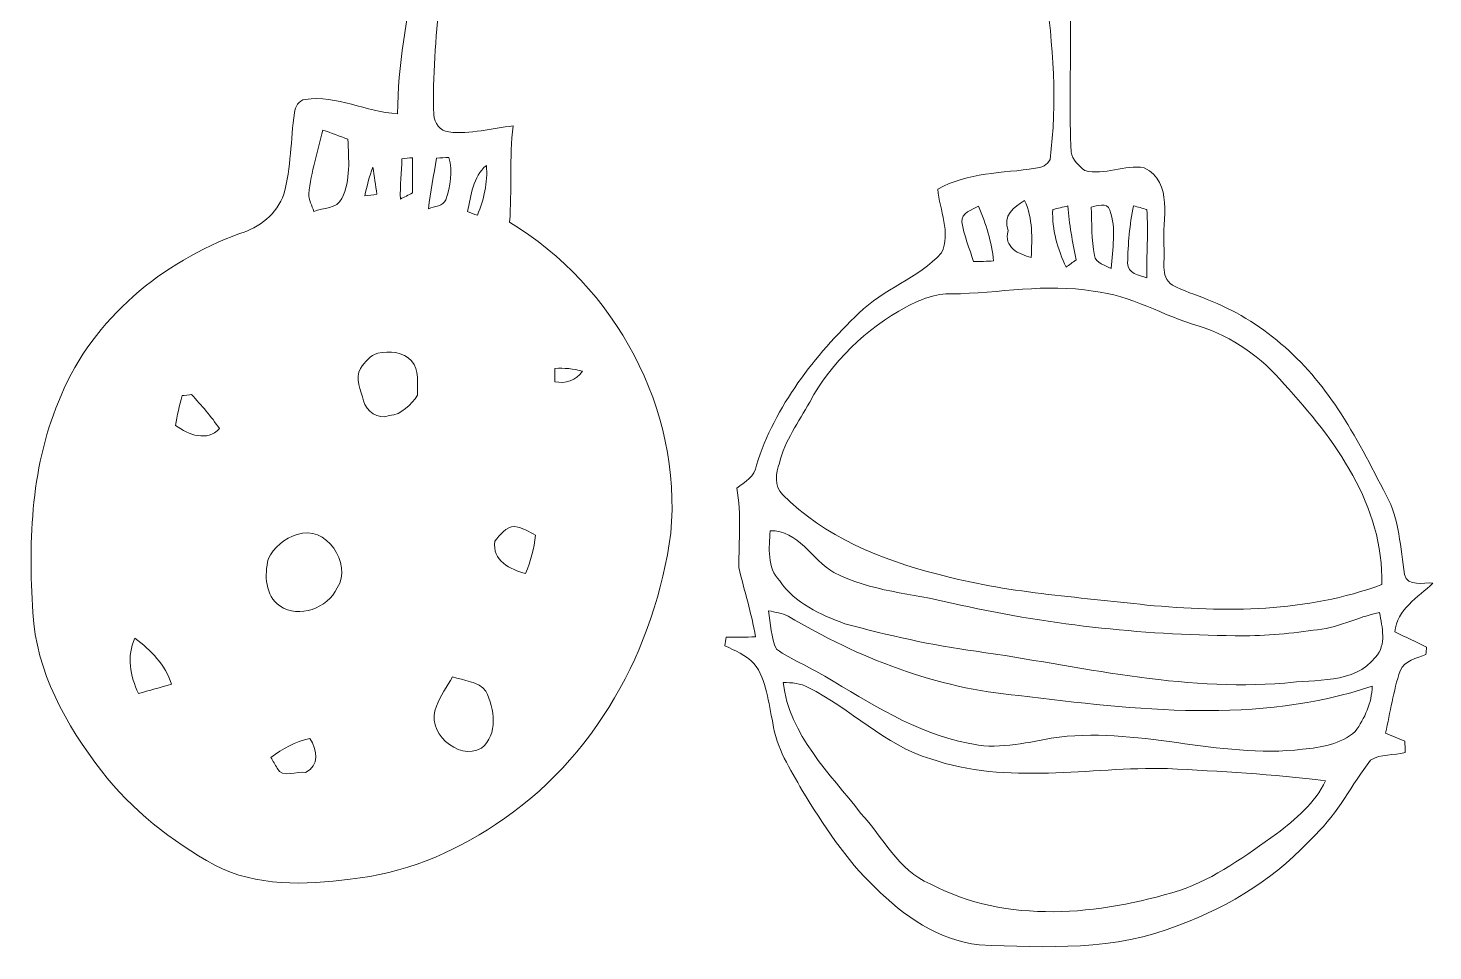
# Model space of a CAD drawing. Header units: centimetres. Extents: x -13 to 13, y -16.3 to 16.4.
# Drawn here: x -8.75 to 9.62, y -16.32 to -4.26 of the extents above; entities that cross this region are included whole.
import ezdxf

# ---------------------------------------------------------------- set-up
doc = ezdxf.new("R2010")
doc.units = ezdxf.units.CM
doc.header["$MEASUREMENT"] = 0
doc.layers.add('Layer 1', color=7, linetype='Continuous')

msp = doc.modelspace()

# ---------------------------------------------------------------- linework, layer by layer
at = {"layer": 'Layer 1', "color": 251, "lineweight": 9}
for points, knots in [([(-2.2576, 0.53988), (-1.97397, 0.66935), (-1.76513, 0.37584), (-1.67482, 0.149), (-1.67482, 0.149), (-1.46244, -0.52974), (-1.35555, -1.25082), (-1.41658, -1.96202), (-1.41658, -1.96202), (-1.46315, -2.44639), (-1.78241, -2.95615), (-2.30064, -3.02141), (-2.30064, -3.02141), (-2.34404, -2.95897), (-2.38778, -2.89688), (-2.43188, -2.8355), (-2.43188, -2.8355), (-2.24102, -2.56104), (-1.91929, -2.38077), (-1.81169, -2.05198), (-1.81169, -2.05198), (-1.69951, -1.48824), (-1.7549, -0.90051), (-1.88578, -0.34454), (-1.88578, -0.34454), (-1.9267, -0.15897), (-2.02301, 0.00789), (-2.10909, 0.1744), (-2.10909, 0.1744), (-2.38425, 0.02659), (-2.63014, -0.19249), (-2.74444, -0.48988), (-2.74444, -0.48988), (-3.0069, -1.09595), (-3.12544, -1.75635), (-3.18259, -2.41146), (-3.18259, -2.41146), (-3.28242, -3.40488), (-3.47822, -4.39301), (-3.44435, -5.39596), (-3.44435, -5.39596), (-3.44117, -5.50426), (-3.36004, -5.60868), (-3.24891, -5.62174), (-3.24891, -5.62174), (-2.96528, -5.65384), (-2.68694, -5.572), (-2.40683, -5.54236), (-2.40683, -5.54236), (-2.45692, -5.96076), (-2.422, -6.38268), (-2.45269, -6.80178), (-2.45269, -6.80178), (-1.0758, -7.63081), (-0.19315, -9.24935), (-0.34661, -10.86402), (-0.34661, -10.86402), (-0.54275, -12.37108), (-1.34744, -13.83405), (-2.63684, -14.67155), (-2.63684, -14.67155), (-3.20199, -15.05255), (-3.85498, -15.31572), (-4.53549, -15.38486), (-4.53549, -15.38486), (-5.12498, -15.46459), (-5.76563, -15.48611), (-6.3082, -15.20459), (-6.3082, -15.20459), (-6.8737, -14.89168), (-7.39299, -14.48422), (-7.78951, -13.97058), (-7.78951, -13.97058), (-8.2513, -13.37262), (-8.64359, -12.67306), (-8.68521, -11.90153), (-8.68521, -11.90153), (-8.74766, -10.94727), (-8.7085, -9.95173), (-8.3155, -9.0645), (-8.3155, -9.0645), (-7.89499, -8.05908), (-6.99259, -7.31895), (-5.984, -6.95065), (-5.984, -6.95065), (-5.72717, -6.87233), (-5.49222, -6.69524), (-5.40615, -6.43277), (-5.40615, -6.43277), (-5.3056, -6.08811), (-5.31725, -5.72298), (-5.26574, -5.37056), (-5.26574, -5.37056), (-5.25339, -5.2933), (-5.21424, -5.20758), (-5.12744, -5.19558), (-5.12744, -5.19558), (-4.708, -5.13596), (-4.32876, -5.36421), (-3.91672, -5.38255), (-3.91672, -5.38255), (-3.91813, -4.75073), (-3.7936, -4.12914), (-3.6733, -3.51177), (-3.6733, -3.51177), (-3.42318, -2.4806), (-3.51561, -1.38523), (-3.13496, -0.38299), (-3.13496, -0.38299), (-2.97974, 0.01883), (-2.68447, 0.4097), (-2.2576, 0.53988), (-2.2576, 0.53988), (-2.2576, 0.53988), (-2.2576, 0.53988), (-2.2576, 0.53988)], [0, 0, 0, 0, 0.03333333, 0.03333333, 0.03333333, 0.03333333, 0.06666667, 0.06666667, 0.06666667, 0.06666667, 0.1, 0.1, 0.1, 0.1, 0.13333333, 0.13333333, 0.13333333, 0.13333333, 0.16666667, 0.16666667, 0.16666667, 0.16666667, 0.2, 0.2, 0.2, 0.2, 0.23333333, 0.23333333, 0.23333333, 0.23333333, 0.26666667, 0.26666667, 0.26666667, 0.26666667, 0.3, 0.3, 0.3, 0.3, 0.33333333, 0.33333333, 0.33333333, 0.33333333, 0.36666667, 0.36666667, 0.36666667, 0.36666667, 0.4, 0.4, 0.4, 0.4, 0.43333333, 0.43333333, 0.43333333, 0.43333333, 0.46666667, 0.46666667, 0.46666667, 0.46666667, 0.5, 0.5, 0.5, 0.5, 0.53333333, 0.53333333, 0.53333333, 0.53333333, 0.56666667, 0.56666667, 0.56666667, 0.56666667, 0.6, 0.6, 0.6, 0.6, 0.63333333, 0.63333333, 0.63333333, 0.63333333, 0.66666667, 0.66666667, 0.66666667, 0.66666667, 0.7, 0.7, 0.7, 0.7, 0.73333333, 0.73333333, 0.73333333, 0.73333333, 0.76666667, 0.76666667, 0.76666667, 0.76666667, 0.8, 0.8, 0.8, 0.8, 0.83333333, 0.83333333, 0.83333333, 0.83333333, 0.86666667, 0.86666667, 0.86666667, 0.86666667, 0.9, 0.9, 0.9, 0.9, 0.93333333, 0.93333333, 0.93333333, 0.93333333, 1, 1, 1, 1]), ([(2.39836, -0.41192), (2.95646, -0.29197), (3.46552, -0.62605), (3.85251, -0.988), (3.85251, -0.988), (4.38592, -1.49036), (4.67167, -2.20685), (4.78173, -2.91981), (4.78173, -2.91981), (4.94789, -3.90018), (4.84065, -4.89784), (4.88827, -5.88526), (4.88827, -5.88526), (4.90344, -5.98827), (4.99022, -6.062), (5.06537, -6.12621), (5.06537, -6.12621), (5.32078, -6.19394), (5.58889, -6.04648), (5.8443, -6.08917), (5.8443, -6.08917), (6.232, -6.28037), (6.07502, -6.77179), (6.10042, -7.11046), (6.10042, -7.11046), (6.12405, -7.27415), (6.03868, -7.51757), (6.21189, -7.62199), (6.21189, -7.62199), (6.35406, -7.70242), (6.51422, -7.74546), (6.66451, -7.80967), (6.66451, -7.80967), (7.37289, -8.07813), (7.96272, -8.60871), (8.37195, -9.23983), (8.37195, -9.23983), (8.61502, -9.59754), (8.80586, -9.98701), (9.00659, -10.36942), (9.00659, -10.36942), (9.18299, -10.6841), (9.18934, -11.0584), (9.24649, -11.40553), (9.24649, -11.40553), (9.28671, -11.57275), (9.49343, -11.50713), (9.6169, -11.51665), (9.6169, -11.51665), (9.4264, -11.7061), (9.14348, -11.85638), (9.11843, -12.15659), (9.11843, -12.15659), (9.25637, -12.2208), (9.39642, -12.28536), (9.53365, -12.35309), (9.53365, -12.35309), (9.53083, -12.38519), (9.52836, -12.41765), (9.52624, -12.45081), (9.52624, -12.45081), (9.40735, -12.49985), (9.24261, -12.52666), (9.18757, -12.66353), (9.18757, -12.66353), (9.10009, -12.92812), (9.05952, -13.20611), (8.99672, -13.47739), (8.99672, -13.47739), (9.08033, -13.51373), (9.16535, -13.5483), (9.25037, -13.58252), (9.25037, -13.58252), (9.25143, -13.63191), (9.25284, -13.68165), (9.2546, -13.73175), (9.2546, -13.73175), (9.10608, -13.77267), (8.93393, -13.7455), (8.80128, -13.83158), (8.80128, -13.83158), (8.55539, -14.1512), (8.37619, -14.52479), (8.08056, -14.80631), (8.08056, -14.80631), (7.59478, -15.34006), (6.97495, -15.74223), (6.29727, -15.98776), (6.29727, -15.98776), (5.47141, -16.32431), (4.55701, -16.28198), (3.68424, -16.24564), (3.68424, -16.24564), (3.15261, -16.18461), (2.69435, -15.86746), (2.32745, -15.49563), (2.32745, -15.49563), (1.93763, -15.13227), (1.65154, -14.67684), (1.37142, -14.22846), (1.37142, -14.22846), (1.21867, -13.94659), (1.02887, -13.67213), (0.98866, -13.34581), (0.98866, -13.34581), (0.92551, -13.08228), (0.91493, -12.78842), (0.74101, -12.56652), (0.74101, -12.56652), (0.63517, -12.45857), (0.49583, -12.39966), (0.36177, -12.33616), (0.36177, -12.33616), (0.36706, -12.29876), (0.37271, -12.26137), (0.37835, -12.22468), (0.37835, -12.22468), (0.5057, -12.22397), (0.63447, -12.22609), (0.76217, -12.21903), (0.76217, -12.21903), (0.71067, -11.91177), (0.61189, -11.61508), (0.54557, -11.31169), (0.54557, -11.31169), (0.54063, -10.96632), (0.58085, -10.61778), (0.51699, -10.27558), (0.51699, -10.27558), (0.62283, -10.19621), (0.75512, -10.126), (0.77346, -9.97713), (0.77346, -9.97713), (1.01582, -9.19996), (1.53406, -8.54803), (2.1119, -7.98993), (2.1119, -7.98993), (2.43187, -7.6742), (2.89014, -7.53626), (3.19282, -7.20218), (3.19282, -7.20218), (3.31876, -6.94324), (3.16636, -6.64091), (3.14626, -6.36998), (3.14626, -6.36998), (3.53325, -6.14597), (3.99327, -6.1636), (4.42118, -6.09658), (4.42118, -6.09658), (4.49492, -6.08529), (4.58206, -6.05742), (4.61134, -5.98087), (4.61134, -5.98087), (4.71294, -5.2365), (4.64521, -4.48332), (4.55454, -3.74179), (4.55454, -3.74179), (4.44236, -3.06763), (4.30866, -2.38147), (3.9841, -1.77258), (3.9841, -1.77258), (3.75444, -1.37182), (3.444, -0.994), (3.01291, -0.80174), (3.01291, -0.80174), (2.86791, -0.74388), (2.68129, -0.60665), (2.52712, -0.7153), (2.52712, -0.7153), (2.13942, -1.121), (2.06357, -1.71896), (2.02794, -2.25483), (2.02794, -2.25483), (2.0798, -2.79422), (2.3726, -3.26236), (2.56487, -3.75766), (2.56487, -3.75766), (2.45833, -3.77318), (2.35003, -3.80282), (2.24278, -3.79329), (2.24278, -3.79329), (2.05581, -3.70898), (1.89707, -3.54105), (1.8646, -3.33397), (1.8646, -3.33397), (1.73619, -2.60655), (1.60955, -1.83502), (1.83145, -1.11359), (1.83145, -1.11359), (1.94645, -0.83842), (2.09991, -0.52198), (2.39836, -0.41192), (2.39836, -0.41192), (2.39836, -0.41192), (2.39836, -0.41192), (2.39836, -0.41192)], [0, 0, 0, 0, 0.02, 0.02, 0.02, 0.02, 0.04, 0.04, 0.04, 0.04, 0.06, 0.06, 0.06, 0.06, 0.08, 0.08, 0.08, 0.08, 0.1, 0.1, 0.1, 0.1, 0.12, 0.12, 0.12, 0.12, 0.14, 0.14, 0.14, 0.14, 0.16, 0.16, 0.16, 0.16, 0.18, 0.18, 0.18, 0.18, 0.2, 0.2, 0.2, 0.2, 0.22, 0.22, 0.22, 0.22, 0.24, 0.24, 0.24, 0.24, 0.26, 0.26, 0.26, 0.26, 0.28, 0.28, 0.28, 0.28, 0.3, 0.3, 0.3, 0.3, 0.32, 0.32, 0.32, 0.32, 0.34, 0.34, 0.34, 0.34, 0.36, 0.36, 0.36, 0.36, 0.38, 0.38, 0.38, 0.38, 0.4, 0.4, 0.4, 0.4, 0.42, 0.42, 0.42, 0.42, 0.44, 0.44, 0.44, 0.44, 0.46, 0.46, 0.46, 0.46, 0.48, 0.48, 0.48, 0.48, 0.5, 0.5, 0.5, 0.5, 0.52, 0.52, 0.52, 0.52, 0.54, 0.54, 0.54, 0.54, 0.56, 0.56, 0.56, 0.56, 0.58, 0.58, 0.58, 0.58, 0.6, 0.6, 0.6, 0.6, 0.62, 0.62, 0.62, 0.62, 0.64, 0.64, 0.64, 0.64, 0.66, 0.66, 0.66, 0.66, 0.68, 0.68, 0.68, 0.68, 0.7, 0.7, 0.7, 0.7, 0.72, 0.72, 0.72, 0.72, 0.74, 0.74, 0.74, 0.74, 0.76, 0.76, 0.76, 0.76, 0.78, 0.78, 0.78, 0.78, 0.8, 0.8, 0.8, 0.8, 0.82, 0.82, 0.82, 0.82, 0.84, 0.84, 0.84, 0.84, 0.86, 0.86, 0.86, 0.86, 0.88, 0.88, 0.88, 0.88, 0.9, 0.9, 0.9, 0.9, 0.92, 0.92, 0.92, 0.92, 0.94, 0.94, 0.94, 0.94, 0.96, 0.96, 0.96, 0.96, 1, 1, 1, 1]), ([(-4.89426, -5.59634), (-4.96129, -5.87256), (-5.04596, -6.14597), (-5.07877, -6.4296), (-5.07877, -6.4296), (-5.07806, -6.51039), (-5.03714, -6.58376), (-5.01173, -6.6589), (-5.01173, -6.6589), (-4.8925, -6.61163), (-4.71012, -6.62857), (-4.64626, -6.48957), (-4.64626, -6.48957), (-4.52597, -6.2518), (-4.55877, -5.97452), (-4.56618, -5.71734), (-4.56618, -5.71734), (-4.6759, -5.67677), (-4.7849, -5.6362), (-4.89426, -5.59634), (-4.89426, -5.59634), (-4.89426, -5.59634), (-4.89426, -5.59634), (-4.89426, -5.59634)], [0, 0, 0, 0, 0.14285714, 0.14285714, 0.14285714, 0.14285714, 0.28571429, 0.28571429, 0.28571429, 0.28571429, 0.42857143, 0.42857143, 0.42857143, 0.42857143, 0.57142857, 0.57142857, 0.57142857, 0.57142857, 0.71428571, 0.71428571, 0.71428571, 0.71428571, 1, 1, 1, 1]), ([(-3.86027, -5.97416), (-3.86945, -6.14808), (-3.88532, -6.32377), (-3.88144, -6.49839), (-3.88144, -6.49839), (-3.82888, -6.47228), (-3.77631, -6.44583), (-3.7241, -6.41902), (-3.7241, -6.41902), (-3.72163, -6.2645), (-3.71916, -6.11104), (-3.72093, -5.95758), (-3.72093, -5.95758), (-3.76749, -5.96252), (-3.81406, -5.96817), (-3.86027, -5.97416), (-3.86027, -5.97416), (-3.86027, -5.97416), (-3.86027, -5.97416), (-3.86027, -5.97416)], [0, 0, 0, 0, 0.16666667, 0.16666667, 0.16666667, 0.16666667, 0.33333333, 0.33333333, 0.33333333, 0.33333333, 0.5, 0.5, 0.5, 0.5, 0.66666667, 0.66666667, 0.66666667, 0.66666667, 1, 1, 1, 1]), ([(-3.40695, -5.96252), (-3.44541, -6.18301), (-3.48774, -6.40279), (-3.5149, -6.62539), (-3.5149, -6.62539), (-3.43835, -6.58835), (-3.31982, -6.59717), (-3.28842, -6.50686), (-3.28842, -6.50686), (-3.22351, -6.33082), (-3.19599, -6.13856), (-3.24679, -5.95547), (-3.24679, -5.95547), (-3.30042, -5.95758), (-3.35369, -5.96005), (-3.40695, -5.96252), (-3.40695, -5.96252), (-3.40695, -5.96252), (-3.40695, -5.96252), (-3.40695, -5.96252)], [0, 0, 0, 0, 0.16666667, 0.16666667, 0.16666667, 0.16666667, 0.33333333, 0.33333333, 0.33333333, 0.33333333, 0.5, 0.5, 0.5, 0.5, 0.66666667, 0.66666667, 0.66666667, 0.66666667, 1, 1, 1, 1]), ([(-3.00408, -6.66137), (-2.96069, -6.6776), (-2.91695, -6.69418), (-2.87285, -6.71076), (-2.87285, -6.71076), (-2.78924, -6.50403), (-2.73527, -6.28214), (-2.75679, -6.05777), (-2.75679, -6.05777), (-2.93141, -6.21017), (-2.95752, -6.4483), (-3.00408, -6.66137), (-3.00408, -6.66137), (-3.00408, -6.66137), (-3.00408, -6.66137), (-3.00408, -6.66137)], [0, 0, 0, 0, 0.2, 0.2, 0.2, 0.2, 0.4, 0.4, 0.4, 0.4, 0.6, 0.6, 0.6, 0.6, 1, 1, 1, 1]), ([(-4.3464, -6.4557), (-4.29349, -6.449), (-4.24092, -6.44265), (-4.18765, -6.4363), (-4.18765, -6.4363), (-4.20459, -6.31777), (-4.22011, -6.19959), (-4.24092, -6.08282), (-4.24092, -6.08282), (-4.28643, -6.20382), (-4.31853, -6.3287), (-4.3464, -6.4557), (-4.3464, -6.4557), (-4.3464, -6.4557), (-4.3464, -6.4557), (-4.3464, -6.4557)], [0, 0, 0, 0, 0.2, 0.2, 0.2, 0.2, 0.4, 0.4, 0.4, 0.4, 0.6, 0.6, 0.6, 0.6, 1, 1, 1, 1]), ([(3.45811, -6.79614), (3.48457, -6.97535), (3.56147, -7.1415), (3.61122, -7.31542), (3.61122, -7.31542), (3.69906, -7.31542), (3.78654, -7.3126), (3.87439, -7.30731), (3.87439, -7.30731), (3.84758, -7.06037), (3.7742, -6.81942), (3.67577, -6.59188), (3.67577, -6.59188), (3.59358, -6.64091), (3.45211, -6.67654), (3.45811, -6.79614), (3.45811, -6.79614), (3.45811, -6.79614), (3.45811, -6.79614), (3.45811, -6.79614)], [0, 0, 0, 0, 0.16666667, 0.16666667, 0.16666667, 0.16666667, 0.33333333, 0.33333333, 0.33333333, 0.33333333, 0.5, 0.5, 0.5, 0.5, 0.66666667, 0.66666667, 0.66666667, 0.66666667, 1, 1, 1, 1]), ([(4.06348, -6.91149), (4.00068, -7.12916), (4.20353, -7.22194), (4.36616, -7.26145), (4.36616, -7.26145), (4.37639, -7.01133), (4.38839, -6.75027), (4.27973, -6.51885), (4.27973, -6.51885), (4.14073, -6.59752), (3.98834, -6.71993), (4.06348, -6.91149), (4.06348, -6.91149), (4.06348, -6.91149), (4.06348, -6.91149), (4.06348, -6.91149)], [0, 0, 0, 0, 0.2, 0.2, 0.2, 0.2, 0.4, 0.4, 0.4, 0.4, 0.6, 0.6, 0.6, 0.6, 1, 1, 1, 1]), ([(4.64732, -6.63456), (4.63286, -6.8995), (4.714, -7.15032), (4.82054, -7.38951), (4.82054, -7.38951), (4.86393, -7.35705), (4.90803, -7.3253), (4.95177, -7.2932), (4.95177, -7.2932), (4.90979, -7.05931), (4.85829, -6.82683), (4.84559, -6.58905), (4.84559, -6.58905), (4.77926, -6.60387), (4.71294, -6.61904), (4.64732, -6.63456), (4.64732, -6.63456), (4.64732, -6.63456), (4.64732, -6.63456), (4.64732, -6.63456)], [0, 0, 0, 0, 0.16666667, 0.16666667, 0.16666667, 0.16666667, 0.33333333, 0.33333333, 0.33333333, 0.33333333, 0.5, 0.5, 0.5, 0.5, 0.66666667, 0.66666667, 0.66666667, 0.66666667, 1, 1, 1, 1]), ([(5.14756, -6.60387), (5.16132, -6.81342), (5.15074, -7.02791), (5.19096, -7.2357), (5.19096, -7.2357), (5.21318, -7.338), (5.33207, -7.36199), (5.41109, -7.40679), (5.41109, -7.40679), (5.42626, -7.15456), (5.482, -6.88433), (5.39345, -6.64268), (5.39345, -6.64268), (5.35041, -6.53332), (5.23152, -6.59011), (5.14756, -6.60387), (5.14756, -6.60387), (5.14756, -6.60387), (5.14756, -6.60387), (5.14756, -6.60387)], [0, 0, 0, 0, 0.16666667, 0.16666667, 0.16666667, 0.16666667, 0.33333333, 0.33333333, 0.33333333, 0.33333333, 0.5, 0.5, 0.5, 0.5, 0.66666667, 0.66666667, 0.66666667, 0.66666667, 1, 1, 1, 1]), ([(5.70142, -6.58623), (5.65204, -6.83282), (5.63157, -7.08577), (5.62593, -7.3373), (5.62593, -7.3373), (5.62311, -7.46712), (5.77974, -7.49534), (5.8757, -7.52991), (5.8757, -7.52991), (5.87005, -7.23146), (5.89933, -6.93301), (5.87605, -6.63492), (5.87605, -6.63492), (5.81749, -6.61869), (5.75928, -6.60211), (5.70142, -6.58623), (5.70142, -6.58623), (5.70142, -6.58623), (5.70142, -6.58623), (5.70142, -6.58623)], [0, 0, 0, 0, 0.16666667, 0.16666667, 0.16666667, 0.16666667, 0.33333333, 0.33333333, 0.33333333, 0.33333333, 0.5, 0.5, 0.5, 0.5, 0.66666667, 0.66666667, 0.66666667, 0.66666667, 1, 1, 1, 1]), ([(3.32723, -7.73911), (3.11486, -7.72782), (2.9166, -7.81108), (2.73351, -7.90809), (2.73351, -7.90809), (2.20715, -8.19243), (1.75736, -8.62564), (1.46985, -9.15163), (1.46985, -9.15163), (1.32768, -9.41163), (1.14353, -9.6554), (1.07509, -9.94856), (1.07509, -9.94856), (1.03028, -10.07732), (1.00171, -10.25477), (1.11319, -10.35954), (1.11319, -10.35954), (1.66176, -10.90847), (2.40188, -11.21679), (3.14414, -11.39989), (3.14414, -11.39989), (4.0356, -11.64753), (4.96236, -11.69657), (5.87711, -11.80382), (5.87711, -11.80382), (6.90369, -11.90259), (7.96979, -11.90048), (8.94874, -11.53641), (8.94874, -11.53641), (8.97731, -10.50771), (8.3349, -9.63564), (7.67133, -8.91668), (7.67133, -8.91668), (7.37959, -8.56602), (6.99506, -8.29826), (6.56044, -8.15927), (6.56044, -8.15927), (6.0916, -8.02874), (5.66967, -7.75005), (5.17755, -7.70348), (5.17755, -7.70348), (4.5616, -7.59659), (3.94424, -7.72817), (3.32723, -7.73911), (3.32723, -7.73911), (3.32723, -7.73911), (3.32723, -7.73911), (3.32723, -7.73911)], [0, 0, 0, 0, 0.07692308, 0.07692308, 0.07692308, 0.07692308, 0.15384615, 0.15384615, 0.15384615, 0.15384615, 0.23076923, 0.23076923, 0.23076923, 0.23076923, 0.30769231, 0.30769231, 0.30769231, 0.30769231, 0.38461538, 0.38461538, 0.38461538, 0.38461538, 0.46153846, 0.46153846, 0.46153846, 0.46153846, 0.53846154, 0.53846154, 0.53846154, 0.53846154, 0.61538462, 0.61538462, 0.61538462, 0.61538462, 0.69230769, 0.69230769, 0.69230769, 0.69230769, 0.76923077, 0.76923077, 0.76923077, 0.76923077, 0.84615385, 0.84615385, 0.84615385, 0.84615385, 1, 1, 1, 1]), ([(-4.1746, -8.51205), (-4.27408, -8.54097), (-4.34464, -8.62882), (-4.40073, -8.71101), (-4.40073, -8.71101), (-4.48575, -8.84154), (-4.38874, -8.99994), (-4.36439, -9.1347), (-4.36439, -9.1347), (-4.32559, -9.2744), (-4.17742, -9.38588), (-4.02608, -9.32873), (-4.02608, -9.32873), (-3.8638, -9.31497), (-3.74104, -9.18797), (-3.65602, -9.05991), (-3.65602, -9.05991), (-3.66695, -8.9128), (-3.62391, -8.73042), (-3.73574, -8.61188), (-3.73574, -8.61188), (-3.84334, -8.49123), (-4.02679, -8.48171), (-4.1746, -8.51205), (-4.1746, -8.51205), (-4.1746, -8.51205), (-4.1746, -8.51205), (-4.1746, -8.51205)], [0, 0, 0, 0, 0.125, 0.125, 0.125, 0.125, 0.25, 0.25, 0.25, 0.25, 0.375, 0.375, 0.375, 0.375, 0.5, 0.5, 0.5, 0.5, 0.625, 0.625, 0.625, 0.625, 0.75, 0.75, 0.75, 0.75, 1, 1, 1, 1]), ([(-1.86108, -8.71242), (-1.86144, -8.75582), (-1.86214, -8.84225), (-1.86214, -8.88564), (-1.86214, -8.88564), (-1.72103, -8.91633), (-1.58486, -8.86765), (-1.5009, -8.7477), (-1.5009, -8.7477), (-1.61837, -8.71736), (-1.73973, -8.70219), (-1.86108, -8.71242), (-1.86108, -8.71242), (-1.86108, -8.71242), (-1.86108, -8.71242), (-1.86108, -8.71242)], [0, 0, 0, 0, 0.2, 0.2, 0.2, 0.2, 0.4, 0.4, 0.4, 0.4, 0.6, 0.6, 0.6, 0.6, 1, 1, 1, 1]), ([(-6.73471, -9.06732), (-6.77034, -9.19679), (-6.79821, -9.32626), (-6.81902, -9.45961), (-6.81902, -9.45961), (-6.64722, -9.57955), (-6.40874, -9.6748), (-6.24646, -9.49735), (-6.24646, -9.49735), (-6.35406, -9.3386), (-6.48, -9.19361), (-6.61088, -9.05427), (-6.61088, -9.05427), (-6.64193, -9.05744), (-6.70366, -9.06414), (-6.73471, -9.06732), (-6.73471, -9.06732), (-6.73471, -9.06732), (-6.73471, -9.06732), (-6.73471, -9.06732)], [0, 0, 0, 0, 0.16666667, 0.16666667, 0.16666667, 0.16666667, 0.33333333, 0.33333333, 0.33333333, 0.33333333, 0.5, 0.5, 0.5, 0.5, 0.66666667, 0.66666667, 0.66666667, 0.66666667, 1, 1, 1, 1]), ([(-5.23011, -10.88236), (-5.39521, -10.92575), (-5.53703, -11.05169), (-5.60864, -11.20586), (-5.60864, -11.20586), (-5.65803, -11.408), (-5.65027, -11.68458), (-5.45624, -11.81405), (-5.45624, -11.81405), (-5.204, -11.98832), (-4.83288, -11.84474), (-4.70553, -11.58051), (-4.70553, -11.58051), (-4.50515, -11.26371), (-4.85687, -10.74337), (-5.23011, -10.88236), (-5.23011, -10.88236), (-5.23011, -10.88236), (-5.23011, -10.88236), (-5.23011, -10.88236)], [0, 0, 0, 0, 0.16666667, 0.16666667, 0.16666667, 0.16666667, 0.33333333, 0.33333333, 0.33333333, 0.33333333, 0.5, 0.5, 0.5, 0.5, 0.66666667, 0.66666667, 0.66666667, 0.66666667, 1, 1, 1, 1]), ([(-2.38355, -10.77935), (-2.50279, -10.77723), (-2.57616, -10.88977), (-2.64495, -10.97055), (-2.64495, -10.97055), (-2.68658, -11.22138), (-2.43893, -11.34274), (-2.24349, -11.39353), (-2.24349, -11.39353), (-2.17505, -11.23373), (-2.13449, -11.06369), (-2.11438, -10.89153), (-2.11438, -10.89153), (-2.20116, -10.84885), (-2.28547, -10.78993), (-2.38355, -10.77935), (-2.38355, -10.77935), (-2.38355, -10.77935), (-2.38355, -10.77935), (-2.38355, -10.77935)], [0, 0, 0, 0, 0.16666667, 0.16666667, 0.16666667, 0.16666667, 0.33333333, 0.33333333, 0.33333333, 0.33333333, 0.5, 0.5, 0.5, 0.5, 0.66666667, 0.66666667, 0.66666667, 0.66666667, 1, 1, 1, 1]), ([(0.95303, -10.83474), (0.93962, -11.05698), (0.90787, -11.31451), (1.07756, -11.48878), (1.07756, -11.48878), (1.27652, -11.77912), (1.60743, -11.93117), (1.9274, -12.04794), (1.9274, -12.04794), (2.49361, -12.19893), (3.06653, -12.33192), (3.64826, -12.40918), (3.64826, -12.40918), (4.98599, -12.59651), (6.31879, -12.93976), (7.68015, -12.8237), (7.68015, -12.8237), (8.07527, -12.77043), (8.58926, -12.84275), (8.86514, -12.48609), (8.86514, -12.48609), (9.01824, -12.32063), (8.95086, -12.09768), (8.91911, -11.90189), (8.91911, -11.90189), (8.62525, -11.96115), (8.35643, -12.11426), (8.05375, -12.13402), (8.05375, -12.13402), (7.71473, -12.18129), (7.37289, -12.21092), (7.03034, -12.20492), (7.03034, -12.20492), (5.78539, -12.19434), (4.54079, -12.05605), (3.32652, -11.77912), (3.32652, -11.77912), (2.81288, -11.65036), (2.26324, -11.62743), (1.78558, -11.37942), (1.78558, -11.37942), (1.5016, -11.21432), (1.31886, -10.81851), (0.95303, -10.83474), (0.95303, -10.83474), (0.95303, -10.83474), (0.95303, -10.83474), (0.95303, -10.83474)], [0, 0, 0, 0, 0.07692308, 0.07692308, 0.07692308, 0.07692308, 0.15384615, 0.15384615, 0.15384615, 0.15384615, 0.23076923, 0.23076923, 0.23076923, 0.23076923, 0.30769231, 0.30769231, 0.30769231, 0.30769231, 0.38461538, 0.38461538, 0.38461538, 0.38461538, 0.46153846, 0.46153846, 0.46153846, 0.46153846, 0.53846154, 0.53846154, 0.53846154, 0.53846154, 0.61538462, 0.61538462, 0.61538462, 0.61538462, 0.69230769, 0.69230769, 0.69230769, 0.69230769, 0.76923077, 0.76923077, 0.76923077, 0.76923077, 0.84615385, 0.84615385, 0.84615385, 0.84615385, 1, 1, 1, 1]), ([(0.93327, -11.87966), (0.9562, -12.04617), (0.96326, -12.2275), (1.03593, -12.38131), (1.03593, -12.38131), (1.23207, -12.52031), (1.46138, -12.6078), (1.66564, -12.73585), (1.66564, -12.73585), (2.26218, -13.07911), (2.85239, -13.48233), (3.54242, -13.60792), (3.54242, -13.60792), (3.9012, -13.70282), (4.27267, -13.60722), (4.62863, -13.54513), (4.62863, -13.54513), (5.72965, -13.37438), (6.81162, -13.82135), (7.91298, -13.68906), (7.91298, -13.68906), (8.15429, -13.66789), (8.41217, -13.62168), (8.6009, -13.45764), (8.6009, -13.45764), (8.7272, -13.28548), (8.81716, -13.08052), (8.8242, -12.86497), (8.8242, -12.86497), (7.33161, -13.36521), (5.73317, -13.17295), (4.20282, -12.98809), (4.20282, -12.98809), (3.1332, -12.89284), (2.1059, -12.49843), (1.19009, -11.94881), (1.19009, -11.94881), (1.10895, -11.91177), (1.01758, -11.89836), (0.93327, -11.87966), (0.93327, -11.87966), (0.93327, -11.87966), (0.93327, -11.87966), (0.93327, -11.87966)], [0, 0, 0, 0, 0.08333333, 0.08333333, 0.08333333, 0.08333333, 0.16666667, 0.16666667, 0.16666667, 0.16666667, 0.25, 0.25, 0.25, 0.25, 0.33333333, 0.33333333, 0.33333333, 0.33333333, 0.41666667, 0.41666667, 0.41666667, 0.41666667, 0.5, 0.5, 0.5, 0.5, 0.58333333, 0.58333333, 0.58333333, 0.58333333, 0.66666667, 0.66666667, 0.66666667, 0.66666667, 0.75, 0.75, 0.75, 0.75, 0.83333333, 0.83333333, 0.83333333, 0.83333333, 1, 1, 1, 1]), ([(-7.30585, -12.96022), (-7.16157, -12.92177), (-7.01764, -12.88296), (-6.87511, -12.83781), (-6.87511, -12.83781), (-6.94779, -12.58204), (-7.14534, -12.39507), (-7.3503, -12.23914), (-7.3503, -12.23914), (-7.46355, -12.46986), (-7.41028, -12.7355), (-7.30585, -12.96022), (-7.30585, -12.96022), (-7.30585, -12.96022), (-7.30585, -12.96022), (-7.30585, -12.96022)], [0, 0, 0, 0, 0.2, 0.2, 0.2, 0.2, 0.4, 0.4, 0.4, 0.4, 0.6, 0.6, 0.6, 0.6, 1, 1, 1, 1]), ([(-3.19882, -12.74397), (-3.27078, -12.8692), (-3.35545, -12.9895), (-3.40978, -13.12426), (-3.40978, -13.12426), (-3.56288, -13.44564), (-3.13038, -13.85134), (-2.8217, -13.67601), (-2.8217, -13.67601), (-2.60015, -13.49327), (-2.64778, -13.15989), (-2.76278, -12.93129), (-2.76278, -12.93129), (-2.86297, -12.79865), (-3.05488, -12.79265), (-3.19882, -12.74397), (-3.19882, -12.74397), (-3.19882, -12.74397), (-3.19882, -12.74397), (-3.19882, -12.74397)], [0, 0, 0, 0, 0.16666667, 0.16666667, 0.16666667, 0.16666667, 0.33333333, 0.33333333, 0.33333333, 0.33333333, 0.5, 0.5, 0.5, 0.5, 0.66666667, 0.66666667, 0.66666667, 0.66666667, 1, 1, 1, 1]), ([(1.12236, -12.81593), (1.20491, -13.50173), (1.73268, -14.00444), (2.13554, -14.52338), (2.13554, -14.52338), (2.43152, -14.83594), (2.62379, -15.27374), (3.0443, -15.44695), (3.0443, -15.44695), (4.04442, -15.98106), (5.25551, -15.85653), (6.30362, -15.53585), (6.30362, -15.53585), (6.77211, -15.37745), (7.17286, -15.07442), (7.57432, -14.79467), (7.57432, -14.79467), (7.82162, -14.60275), (8.07561, -14.39179), (8.21178, -14.10216), (8.21178, -14.10216), (7.52705, -14.0122), (6.83631, -13.97798), (6.14734, -13.94059), (6.14734, -13.94059), (5.12111, -13.91942), (4.05078, -14.16284), (3.05383, -13.815), (3.05383, -13.815), (2.44845, -13.6365), (2.00749, -13.15637), (1.45185, -12.8819), (1.45185, -12.8819), (1.35131, -12.82405), (1.23454, -12.8184), (1.12236, -12.81593)], [0, 0, 0, 0, 0.1, 0.1, 0.1, 0.1, 0.2, 0.2, 0.2, 0.2, 0.3, 0.3, 0.3, 0.3, 0.4, 0.4, 0.4, 0.4, 0.5, 0.5, 0.5, 0.5, 0.6, 0.6, 0.6, 0.6, 0.7, 0.7, 0.7, 0.7, 0.8, 0.8, 0.8, 0.8, 1, 1, 1, 1]), ([(-5.57301, -13.79666), (-5.5462, -13.84287), (-5.52045, -13.89085), (-5.49011, -13.936), (-5.49011, -13.936), (-5.42837, -14.07782), (-5.22905, -13.96423), (-5.11934, -13.99245), (-5.11934, -13.99245), (-4.93448, -13.90531), (-4.96941, -13.69188), (-5.06254, -13.54971), (-5.06254, -13.54971), (-5.25551, -13.58111), (-5.41814, -13.68518), (-5.57301, -13.79666)], [0, 0, 0, 0, 0.2, 0.2, 0.2, 0.2, 0.4, 0.4, 0.4, 0.4, 0.6, 0.6, 0.6, 0.6, 1, 1, 1, 1])]:
    msp.add_open_spline(points, degree=3, knots=knots, dxfattribs=at)

doc.saveas('drawing.dxf')
